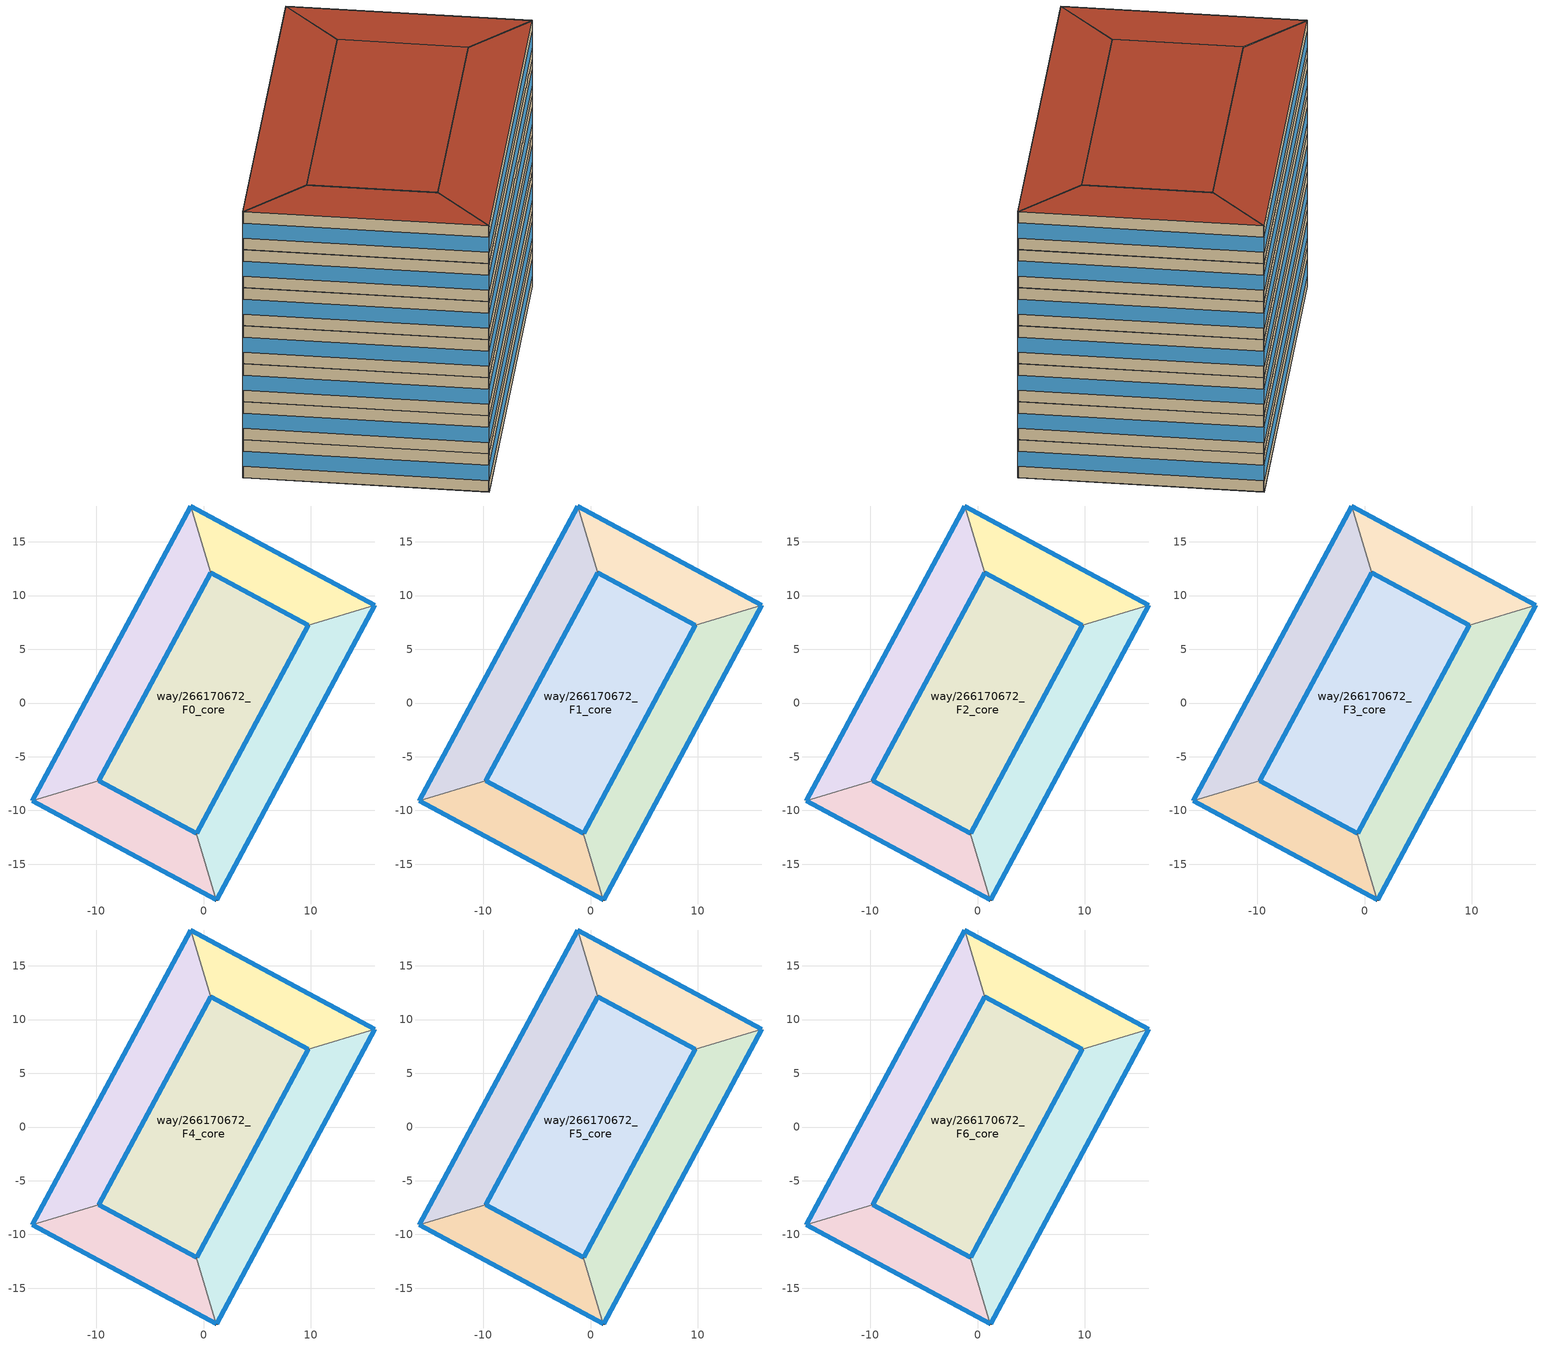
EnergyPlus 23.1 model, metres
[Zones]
way/266170672_F0_perim1
 floor ground (Floor_Construction): 1.2,-18.33 -0.66,-12.14 -9.77,-7.24 -15.96,-9.1 z0
 wall outside (Wall_Construction): 1.2,-18.33 -15.96,-9.1 / -9.77,-7.24 -0.66,-12.14 z0:3.5
 wall to way/266170672_F0_perim4 (Wall_Construction): -0.66,-12.14 1.2,-18.33 z0:3.5
 wall to way/266170672_F0_perim2 (Wall_Construction): -15.96,-9.1 -9.77,-7.24 z0:3.5
 window (Window_Construction): 1.19,-18.33 -15.95,-9.11 / -9.76,-7.25 -0.66,-12.14 z1.05:2.45
way/266170672_F0_perim2
 floor ground (Floor_Construction): -9.77,-7.24 0.66,12.14 -1.2,18.34 -15.96,-9.1 z0
 wall outside (Wall_Construction): -15.96,-9.1 -1.2,18.34 / 0.66,12.14 -9.77,-7.24 z0:3.5
 wall to way/266170672_F0_perim3 (Wall_Construction): -1.2,18.34 0.66,12.14 z0:3.5
 window (Window_Construction): -15.95,-9.09 -1.21,18.32 / 0.66,12.13 -9.76,-7.23 z1.05:2.45
way/266170672_F0_perim3
 floor ground (Floor_Construction): 15.95,9.1 -1.2,18.34 0.66,12.14 9.77,7.24 z0
 wall outside (Wall_Construction): -1.2,18.34 15.95,9.1 / 9.77,7.24 0.66,12.14 z0:3.5
 wall to way/266170672_F0_perim4 (Wall_Construction): 15.95,9.1 9.77,7.24 z0:3.5
 window (Window_Construction): -1.19,18.33 15.95,9.1 / 9.76,7.24 0.67,12.14 z1.05:2.45
way/266170672_F0_perim4
 floor ground (Floor_Construction): 1.2,-18.33 15.95,9.1 9.77,7.24 -0.66,-12.14 z0
 wall outside (Wall_Construction): 15.95,9.1 1.2,-18.33 / -0.66,-12.14 9.77,7.24 z0:3.5
 window (Window_Construction): 15.95,9.08 1.21,-18.32 / -0.65,-12.13 9.76,7.23 z1.05:2.45
way/266170672_F0_core
 floor ground (Floor_Construction): 9.77,7.24 -0.66,-12.14 -9.77,-7.24 0.66,12.14 z0
 wall outside (Wall_Construction): -9.77,-7.24 -0.66,-12.14 9.77,7.24 0.66,12.14 -9.77,-7.24 z0:3.5
 window (Window_Construction): -9.76,-7.25 -0.66,-12.14 / 0.66,12.13 -9.76,-7.23 / 9.76,7.24 0.67,12.14 / -0.65,-12.13 9.76,7.23 z1.05:2.45
way/266170672_F1_perim1
 floor to way/266170672_F0_perim1 (Floor_Construction): 1.2,-18.33 -0.66,-12.14 -9.77,-7.24 -15.96,-9.1 z3.5
 wall outside (Wall_Construction): 1.2,-18.33 -15.96,-9.1 / -9.77,-7.24 -0.66,-12.14 z3.5:7
 wall to way/266170672_F1_perim4 (Wall_Construction): -0.66,-12.14 1.2,-18.33 z3.5:7
 wall to way/266170672_F1_perim2 (Wall_Construction): -15.96,-9.1 -9.77,-7.24 z3.5:7
 window (Window_Construction): 1.19,-18.33 -15.95,-9.11 / -9.76,-7.25 -0.66,-12.14 z4.55:5.95
way/266170672_F1_perim2
 floor to way/266170672_F0_perim2 (Floor_Construction): -9.77,-7.24 0.66,12.14 -1.2,18.34 -15.96,-9.1 z3.5
 wall outside (Wall_Construction): -15.96,-9.1 -1.2,18.34 / 0.66,12.14 -9.77,-7.24 z3.5:7
 wall to way/266170672_F1_perim3 (Wall_Construction): -1.2,18.34 0.66,12.14 z3.5:7
 window (Window_Construction): -15.95,-9.09 -1.21,18.32 / 0.66,12.13 -9.76,-7.23 z4.55:5.95
way/266170672_F1_perim3
 floor to way/266170672_F0_perim3 (Floor_Construction): 15.95,9.1 -1.2,18.34 0.66,12.14 9.77,7.24 z3.5
 wall outside (Wall_Construction): -1.2,18.34 15.95,9.1 / 9.77,7.24 0.66,12.14 z3.5:7
 wall to way/266170672_F1_perim4 (Wall_Construction): 15.95,9.1 9.77,7.24 z3.5:7
 window (Window_Construction): -1.19,18.33 15.95,9.1 / 9.76,7.24 0.67,12.14 z4.55:5.95
way/266170672_F1_perim4
 floor to way/266170672_F0_perim4 (Floor_Construction): 1.2,-18.33 15.95,9.1 9.77,7.24 -0.66,-12.14 z3.5
 wall outside (Wall_Construction): 15.95,9.1 1.2,-18.33 / -0.66,-12.14 9.77,7.24 z3.5:7
 window (Window_Construction): 15.95,9.08 1.21,-18.32 / -0.65,-12.13 9.76,7.23 z4.55:5.95
way/266170672_F1_core
 floor to way/266170672_F0_core (Floor_Construction): 9.77,7.24 -0.66,-12.14 -9.77,-7.24 0.66,12.14 z3.5
 wall outside (Wall_Construction): -9.77,-7.24 -0.66,-12.14 9.77,7.24 0.66,12.14 -9.77,-7.24 z3.5:7
 window (Window_Construction): -9.76,-7.25 -0.66,-12.14 / 0.66,12.13 -9.76,-7.23 / 9.76,7.24 0.67,12.14 / -0.65,-12.13 9.76,7.23 z4.55:5.95
way/266170672_F2_perim1
 floor to way/266170672_F1_perim1 (Floor_Construction): 1.2,-18.33 -0.66,-12.14 -9.77,-7.24 -15.96,-9.1 z7
 wall outside (Wall_Construction): 1.2,-18.33 -15.96,-9.1 / -9.77,-7.24 -0.66,-12.14 z7:10.5
 wall to way/266170672_F2_perim4 (Wall_Construction): -0.66,-12.14 1.2,-18.33 z7:10.5
 wall to way/266170672_F2_perim2 (Wall_Construction): -15.96,-9.1 -9.77,-7.24 z7:10.5
 window (Window_Construction): 1.19,-18.33 -15.95,-9.11 / -9.76,-7.25 -0.66,-12.14 z8.05:9.45
way/266170672_F2_perim2
 floor to way/266170672_F1_perim2 (Floor_Construction): -9.77,-7.24 0.66,12.14 -1.2,18.34 -15.96,-9.1 z7
 wall outside (Wall_Construction): -15.96,-9.1 -1.2,18.34 / 0.66,12.14 -9.77,-7.24 z7:10.5
 wall to way/266170672_F2_perim3 (Wall_Construction): -1.2,18.34 0.66,12.14 z7:10.5
 window (Window_Construction): -15.95,-9.09 -1.21,18.32 / 0.66,12.13 -9.76,-7.23 z8.05:9.45
way/266170672_F2_perim3
 floor to way/266170672_F1_perim3 (Floor_Construction): 15.95,9.1 -1.2,18.34 0.66,12.14 9.77,7.24 z7
 wall outside (Wall_Construction): -1.2,18.34 15.95,9.1 / 9.77,7.24 0.66,12.14 z7:10.5
 wall to way/266170672_F2_perim4 (Wall_Construction): 15.95,9.1 9.77,7.24 z7:10.5
 window (Window_Construction): -1.19,18.33 15.95,9.1 / 9.76,7.24 0.67,12.14 z8.05:9.45
way/266170672_F2_perim4
 floor to way/266170672_F1_perim4 (Floor_Construction): 1.2,-18.33 15.95,9.1 9.77,7.24 -0.66,-12.14 z7
 wall outside (Wall_Construction): 15.95,9.1 1.2,-18.33 / -0.66,-12.14 9.77,7.24 z7:10.5
 window (Window_Construction): 15.95,9.08 1.21,-18.32 / -0.65,-12.13 9.76,7.23 z8.05:9.45
way/266170672_F2_core
 floor to way/266170672_F1_core (Floor_Construction): 9.77,7.24 -0.66,-12.14 -9.77,-7.24 0.66,12.14 z7
 wall outside (Wall_Construction): -9.77,-7.24 -0.66,-12.14 9.77,7.24 0.66,12.14 -9.77,-7.24 z7:10.5
 window (Window_Construction): -9.76,-7.25 -0.66,-12.14 / 0.66,12.13 -9.76,-7.23 / 9.76,7.24 0.67,12.14 / -0.65,-12.13 9.76,7.23 z8.05:9.45
way/266170672_F3_perim1
 floor to way/266170672_F2_perim1 (Floor_Construction): 1.2,-18.33 -0.66,-12.14 -9.77,-7.24 -15.96,-9.1 z10.5
 wall outside (Wall_Construction): 1.2,-18.33 -15.96,-9.1 / -9.77,-7.24 -0.66,-12.14 z10.5:14
 wall to way/266170672_F3_perim4 (Wall_Construction): -0.66,-12.14 1.2,-18.33 z10.5:14
 wall to way/266170672_F3_perim2 (Wall_Construction): -15.96,-9.1 -9.77,-7.24 z10.5:14
 window (Window_Construction): 1.19,-18.33 -15.95,-9.11 / -9.76,-7.25 -0.66,-12.14 z11.55:12.95
way/266170672_F3_perim2
 floor to way/266170672_F2_perim2 (Floor_Construction): -9.77,-7.24 0.66,12.14 -1.2,18.34 -15.96,-9.1 z10.5
 wall outside (Wall_Construction): -15.96,-9.1 -1.2,18.34 / 0.66,12.14 -9.77,-7.24 z10.5:14
 wall to way/266170672_F3_perim3 (Wall_Construction): -1.2,18.34 0.66,12.14 z10.5:14
 window (Window_Construction): -15.95,-9.09 -1.21,18.32 / 0.66,12.13 -9.76,-7.23 z11.55:12.95
way/266170672_F3_perim3
 floor to way/266170672_F2_perim3 (Floor_Construction): 15.95,9.1 -1.2,18.34 0.66,12.14 9.77,7.24 z10.5
 wall outside (Wall_Construction): -1.2,18.34 15.95,9.1 / 9.77,7.24 0.66,12.14 z10.5:14
 wall to way/266170672_F3_perim4 (Wall_Construction): 15.95,9.1 9.77,7.24 z10.5:14
 window (Window_Construction): -1.19,18.33 15.95,9.1 / 9.76,7.24 0.67,12.14 z11.55:12.95
way/266170672_F3_perim4
 floor to way/266170672_F2_perim4 (Floor_Construction): 1.2,-18.33 15.95,9.1 9.77,7.24 -0.66,-12.14 z10.5
 wall outside (Wall_Construction): 15.95,9.1 1.2,-18.33 / -0.66,-12.14 9.77,7.24 z10.5:14
 window (Window_Construction): 15.95,9.08 1.21,-18.32 / -0.65,-12.13 9.76,7.23 z11.55:12.95
way/266170672_F3_core
 floor to way/266170672_F2_core (Floor_Construction): 9.77,7.24 -0.66,-12.14 -9.77,-7.24 0.66,12.14 z10.5
 wall outside (Wall_Construction): -9.77,-7.24 -0.66,-12.14 9.77,7.24 0.66,12.14 -9.77,-7.24 z10.5:14
 window (Window_Construction): -9.76,-7.25 -0.66,-12.14 / 0.66,12.13 -9.76,-7.23 / 9.76,7.24 0.67,12.14 / -0.65,-12.13 9.76,7.23 z11.55:12.95
way/266170672_F4_perim1
 floor to way/266170672_F3_perim1 (Floor_Construction): 1.2,-18.33 -0.66,-12.14 -9.77,-7.24 -15.96,-9.1 z14
 wall outside (Wall_Construction): 1.2,-18.33 -15.96,-9.1 / -9.77,-7.24 -0.66,-12.14 z14:17.5
 wall to way/266170672_F4_perim4 (Wall_Construction): -0.66,-12.14 1.2,-18.33 z14:17.5
 wall to way/266170672_F4_perim2 (Wall_Construction): -15.96,-9.1 -9.77,-7.24 z14:17.5
 window (Window_Construction): 1.19,-18.33 -15.95,-9.11 / -9.76,-7.25 -0.66,-12.14 z15.05:16.45
way/266170672_F4_perim2
 floor to way/266170672_F3_perim2 (Floor_Construction): -9.77,-7.24 0.66,12.14 -1.2,18.34 -15.96,-9.1 z14
 wall outside (Wall_Construction): -15.96,-9.1 -1.2,18.34 / 0.66,12.14 -9.77,-7.24 z14:17.5
 wall to way/266170672_F4_perim3 (Wall_Construction): -1.2,18.34 0.66,12.14 z14:17.5
 window (Window_Construction): -15.95,-9.09 -1.21,18.32 / 0.66,12.13 -9.76,-7.23 z15.05:16.45
way/266170672_F4_perim3
 floor to way/266170672_F3_perim3 (Floor_Construction): 15.95,9.1 -1.2,18.34 0.66,12.14 9.77,7.24 z14
 wall outside (Wall_Construction): -1.2,18.34 15.95,9.1 / 9.77,7.24 0.66,12.14 z14:17.5
 wall to way/266170672_F4_perim4 (Wall_Construction): 15.95,9.1 9.77,7.24 z14:17.5
 window (Window_Construction): -1.19,18.33 15.95,9.1 / 9.76,7.24 0.67,12.14 z15.05:16.45
way/266170672_F4_perim4
 floor to way/266170672_F3_perim4 (Floor_Construction): 1.2,-18.33 15.95,9.1 9.77,7.24 -0.66,-12.14 z14
 wall outside (Wall_Construction): 15.95,9.1 1.2,-18.33 / -0.66,-12.14 9.77,7.24 z14:17.5
 window (Window_Construction): 15.95,9.08 1.21,-18.32 / -0.65,-12.13 9.76,7.23 z15.05:16.45
way/266170672_F4_core
 floor to way/266170672_F3_core (Floor_Construction): 9.77,7.24 -0.66,-12.14 -9.77,-7.24 0.66,12.14 z14
 wall outside (Wall_Construction): -9.77,-7.24 -0.66,-12.14 9.77,7.24 0.66,12.14 -9.77,-7.24 z14:17.5
 window (Window_Construction): -9.76,-7.25 -0.66,-12.14 / 0.66,12.13 -9.76,-7.23 / 9.76,7.24 0.67,12.14 / -0.65,-12.13 9.76,7.23 z15.05:16.45
way/266170672_F5_perim1
 floor to way/266170672_F4_perim1 (Floor_Construction): 1.2,-18.33 -0.66,-12.14 -9.77,-7.24 -15.96,-9.1 z17.5
 wall outside (Wall_Construction): 1.2,-18.33 -15.96,-9.1 / -9.77,-7.24 -0.66,-12.14 z17.5:21
 wall to way/266170672_F5_perim4 (Wall_Construction): -0.66,-12.14 1.2,-18.33 z17.5:21
 wall to way/266170672_F5_perim2 (Wall_Construction): -15.96,-9.1 -9.77,-7.24 z17.5:21
 window (Window_Construction): 1.19,-18.33 -15.95,-9.11 / -9.76,-7.25 -0.66,-12.14 z18.55:19.95
way/266170672_F5_perim2
 floor to way/266170672_F4_perim2 (Floor_Construction): -9.77,-7.24 0.66,12.14 -1.2,18.34 -15.96,-9.1 z17.5
 wall outside (Wall_Construction): -15.96,-9.1 -1.2,18.34 / 0.66,12.14 -9.77,-7.24 z17.5:21
 wall to way/266170672_F5_perim3 (Wall_Construction): -1.2,18.34 0.66,12.14 z17.5:21
 window (Window_Construction): -15.95,-9.09 -1.21,18.32 / 0.66,12.13 -9.76,-7.23 z18.55:19.95
way/266170672_F5_perim3
 floor to way/266170672_F4_perim3 (Floor_Construction): 15.95,9.1 -1.2,18.34 0.66,12.14 9.77,7.24 z17.5
 wall outside (Wall_Construction): -1.2,18.34 15.95,9.1 / 9.77,7.24 0.66,12.14 z17.5:21
 wall to way/266170672_F5_perim4 (Wall_Construction): 15.95,9.1 9.77,7.24 z17.5:21
 window (Window_Construction): -1.19,18.33 15.95,9.1 / 9.76,7.24 0.67,12.14 z18.55:19.95
way/266170672_F5_perim4
 floor to way/266170672_F4_perim4 (Floor_Construction): 1.2,-18.33 15.95,9.1 9.77,7.24 -0.66,-12.14 z17.5
 wall outside (Wall_Construction): 15.95,9.1 1.2,-18.33 / -0.66,-12.14 9.77,7.24 z17.5:21
 window (Window_Construction): 15.95,9.08 1.21,-18.32 / -0.65,-12.13 9.76,7.23 z18.55:19.95
way/266170672_F5_core
 floor to way/266170672_F4_core (Floor_Construction): 9.77,7.24 -0.66,-12.14 -9.77,-7.24 0.66,12.14 z17.5
 wall outside (Wall_Construction): -9.77,-7.24 -0.66,-12.14 9.77,7.24 0.66,12.14 -9.77,-7.24 z17.5:21
 window (Window_Construction): -9.76,-7.25 -0.66,-12.14 / 0.66,12.13 -9.76,-7.23 / 9.76,7.24 0.67,12.14 / -0.65,-12.13 9.76,7.23 z18.55:19.95
way/266170672_F6_perim1
 floor to way/266170672_F5_perim1 (Floor_Construction): 1.2,-18.33 -0.66,-12.14 -9.77,-7.24 -15.96,-9.1 z21
 wall outside (Wall_Construction): 1.2,-18.33 -15.96,-9.1 / -9.77,-7.24 -0.66,-12.14 z21:24.5
 wall to way/266170672_F6_perim4 (Wall_Construction): -0.66,-12.14 1.2,-18.33 z21:24.5
 wall to way/266170672_F6_perim2 (Wall_Construction): -15.96,-9.1 -9.77,-7.24 z21:24.5
 window (Window_Construction): 1.19,-18.33 -15.95,-9.11 / -9.76,-7.25 -0.66,-12.14 z22.05:23.45
 roof outside (Roof_Construction): -0.66,-12.14 1.2,-18.33 -15.96,-9.1 -9.77,-7.24 z24.5
way/266170672_F6_perim2
 floor to way/266170672_F5_perim2 (Floor_Construction): -9.77,-7.24 0.66,12.14 -1.2,18.34 -15.96,-9.1 z21
 wall outside (Wall_Construction): -15.96,-9.1 -1.2,18.34 / 0.66,12.14 -9.77,-7.24 z21:24.5
 wall to way/266170672_F6_perim3 (Wall_Construction): -1.2,18.34 0.66,12.14 z21:24.5
 window (Window_Construction): -15.95,-9.09 -1.21,18.32 / 0.66,12.13 -9.76,-7.23 z22.05:23.45
 roof outside (Roof_Construction): -1.2,18.34 0.66,12.14 -9.77,-7.24 -15.96,-9.1 z24.5
way/266170672_F6_perim3
 floor to way/266170672_F5_perim3 (Floor_Construction): 15.95,9.1 -1.2,18.34 0.66,12.14 9.77,7.24 z21
 wall outside (Wall_Construction): -1.2,18.34 15.95,9.1 / 9.77,7.24 0.66,12.14 z21:24.5
 wall to way/266170672_F6_perim4 (Wall_Construction): 15.95,9.1 9.77,7.24 z21:24.5
 window (Window_Construction): -1.19,18.33 15.95,9.1 / 9.76,7.24 0.67,12.14 z22.05:23.45
 roof outside (Roof_Construction): 15.95,9.1 9.77,7.24 0.66,12.14 -1.2,18.34 z24.5
way/266170672_F6_perim4
 floor to way/266170672_F5_perim4 (Floor_Construction): 1.2,-18.33 15.95,9.1 9.77,7.24 -0.66,-12.14 z21
 wall outside (Wall_Construction): 15.95,9.1 1.2,-18.33 / -0.66,-12.14 9.77,7.24 z21:24.5
 window (Window_Construction): 15.95,9.08 1.21,-18.32 / -0.65,-12.13 9.76,7.23 z22.05:23.45
 roof outside (Roof_Construction): 15.95,9.1 1.2,-18.33 -0.66,-12.14 9.77,7.24 z24.5
way/266170672_F6_core
 floor to way/266170672_F5_core (Floor_Construction): 9.77,7.24 -0.66,-12.14 -9.77,-7.24 0.66,12.14 z21
 wall outside (Wall_Construction): -9.77,-7.24 -0.66,-12.14 9.77,7.24 0.66,12.14 -9.77,-7.24 z21:24.5
 window (Window_Construction): -9.76,-7.25 -0.66,-12.14 / 0.66,12.13 -9.76,-7.23 / 9.76,7.24 0.67,12.14 / -0.65,-12.13 9.76,7.23 z22.05:23.45
 roof outside (Roof_Construction): -0.66,-12.14 9.77,7.24 0.66,12.14 -9.77,-7.24 z24.5
[Building]
OpenUBEM_Building: North Axis=0; Terrain=City; Solar Distribution=FullExterior
[Site:Location]
New.York-Central.Park.Obs-Belvedere.Castle: Latitude=40.77889; Longitude=-73.9692; Time Zone=-5; Elevation=48
[SizingPeriod:WeatherFileDays]
AnnualSizingPeriod: Begin Month=1; Begin Day of Month=1; End Month=12; End Day of Month=31; Day of Week for Start Day=Monday; Use Weather File Daylight Saving Period=No; Use Weather File Rain and Snow Indicators=No
[SITE:WATERMAINSTEMPERATURE]
Calculation Method=CorrelationFromWeatherFile
[MATERIAL:NOMASS] Roughness=MediumRough; Thermal Absorptance=0.9; Solar Absorptance=0.7; Visible Absorptance=0.7
Name | Thermal Resistance
Roof_Assembly | 3.43643
Wall_Assembly | 1.72117
Floor_Assembly | 1.9305
[WINDOWMATERIAL:SIMPLEGLAZINGSYSTEM]
Window_Material: UFactor=3.27; Solar Heat Gain Coefficient=0.36; Visible Transmittance=0.6
[CONSTRUCTION]
Roof_Construction: Roof_Assembly
Wall_Construction: Wall_Assembly
Floor_Construction: Floor_Assembly
Window_Construction: Window_Material
[ZONE] Type=1; Multiplier=1; Ceiling Height=autocalculate; Volume=autocalculate; Floor Area=autocalculate; Part of Total Floor Area=Yes
way/266170672_F0_perim1; way/266170672_F1_perim1; way/266170672_F2_perim1; way/266170672_F3_perim1; way/266170672_F4_perim1; way/266170672_F5_perim1; way/266170672_F6_perim1; way/266170672_F0_perim2; way/266170672_F1_perim2; way/266170672_F2_perim2; way/266170672_F3_perim2; way/266170672_F4_perim2; way/266170672_F5_perim2; way/266170672_F6_perim2; way/266170672_F0_perim3; way/266170672_F1_perim3; way/266170672_F2_perim3; way/266170672_F3_perim3; way/266170672_F4_perim3; way/266170672_F5_perim3; way/266170672_F6_perim3; way/266170672_F0_perim4; way/266170672_F1_perim4; way/266170672_F2_perim4; way/266170672_F3_perim4; way/266170672_F4_perim4; way/266170672_F5_perim4; way/266170672_F6_perim4; way/266170672_F0_core; way/266170672_F1_core; way/266170672_F2_core; way/266170672_F3_core; way/266170672_F4_core; way/266170672_F5_core; way/266170672_F6_core
[PEOPLE] Number of People Schedule=Occupancy_Schedule_MediumOffice; Number of People Calculation Method=People/Area; People per Floor Area=0.0538213; Fraction Radiant=0.3; Sensible Heat Fraction=autocalculate; Activity Level Schedule=Activity_Level; Carbon Dioxide Generation Rate=3.82e-08; Enable ASHRAE 55 Comfort Warnings=No; Mean Radiant Temperature Calculation Type=ZoneAveraged; Clothing Insulation Calculation Method=ClothingInsulationSchedule; Cold Stress Temperature Threshold=15.56; Heat Stress Temperature Threshold=30
Name | Zone or ZoneList or Space or SpaceList
People_way/266170672_F0_core | way/266170672_F0_core
People_way/266170672_F1_core | way/266170672_F1_core
People_way/266170672_F2_core | way/266170672_F2_core
People_way/266170672_F3_core | way/266170672_F3_core
People_way/266170672_F4_core | way/266170672_F4_core
People_way/266170672_F5_core | way/266170672_F5_core
People_way/266170672_F6_core | way/266170672_F6_core
People_way/266170672_F0_perim1 | way/266170672_F0_perim1
People_way/266170672_F1_perim1 | way/266170672_F1_perim1
People_way/266170672_F2_perim1 | way/266170672_F2_perim1
People_way/266170672_F3_perim1 | way/266170672_F3_perim1
People_way/266170672_F4_perim1 | way/266170672_F4_perim1
People_way/266170672_F5_perim1 | way/266170672_F5_perim1
People_way/266170672_F6_perim1 | way/266170672_F6_perim1
People_way/266170672_F0_perim2 | way/266170672_F0_perim2
People_way/266170672_F1_perim2 | way/266170672_F1_perim2
People_way/266170672_F2_perim2 | way/266170672_F2_perim2
People_way/266170672_F3_perim2 | way/266170672_F3_perim2
People_way/266170672_F4_perim2 | way/266170672_F4_perim2
People_way/266170672_F5_perim2 | way/266170672_F5_perim2
People_way/266170672_F6_perim2 | way/266170672_F6_perim2
People_way/266170672_F0_perim3 | way/266170672_F0_perim3
People_way/266170672_F1_perim3 | way/266170672_F1_perim3
People_way/266170672_F2_perim3 | way/266170672_F2_perim3
People_way/266170672_F3_perim3 | way/266170672_F3_perim3
People_way/266170672_F4_perim3 | way/266170672_F4_perim3
People_way/266170672_F5_perim3 | way/266170672_F5_perim3
People_way/266170672_F6_perim3 | way/266170672_F6_perim3
People_way/266170672_F0_perim4 | way/266170672_F0_perim4
People_way/266170672_F1_perim4 | way/266170672_F1_perim4
People_way/266170672_F2_perim4 | way/266170672_F2_perim4
People_way/266170672_F3_perim4 | way/266170672_F3_perim4
People_way/266170672_F4_perim4 | way/266170672_F4_perim4
People_way/266170672_F5_perim4 | way/266170672_F5_perim4
People_way/266170672_F6_perim4 | way/266170672_F6_perim4
[LIGHTS] Schedule=Lighting_Schedule_MediumOffice; Design Level Calculation Method=Watts/Area; Watts per Zone Floor Area=10.76; Return Air Fraction=0; Fraction Radiant=0.42; Fraction Visible=0; Fraction Replaceable=1; EndUse Subcategory=General; Return Air Fraction Calculated from Plenum Temperature=No; Return Air Fraction Function of Plenum Temperature Coefficient 1=0; Return Air Fraction Function of Plenum Temperature Coefficient 2=0
Name | Zone or ZoneList or Space or SpaceList
Lights_way/266170672_F0_core | way/266170672_F0_core
Lights_way/266170672_F1_core | way/266170672_F1_core
Lights_way/266170672_F2_core | way/266170672_F2_core
Lights_way/266170672_F3_core | way/266170672_F3_core
Lights_way/266170672_F4_core | way/266170672_F4_core
Lights_way/266170672_F5_core | way/266170672_F5_core
Lights_way/266170672_F6_core | way/266170672_F6_core
Lights_way/266170672_F0_perim1 | way/266170672_F0_perim1
Lights_way/266170672_F1_perim1 | way/266170672_F1_perim1
Lights_way/266170672_F2_perim1 | way/266170672_F2_perim1
Lights_way/266170672_F3_perim1 | way/266170672_F3_perim1
Lights_way/266170672_F4_perim1 | way/266170672_F4_perim1
Lights_way/266170672_F5_perim1 | way/266170672_F5_perim1
Lights_way/266170672_F6_perim1 | way/266170672_F6_perim1
Lights_way/266170672_F0_perim2 | way/266170672_F0_perim2
Lights_way/266170672_F1_perim2 | way/266170672_F1_perim2
Lights_way/266170672_F2_perim2 | way/266170672_F2_perim2
Lights_way/266170672_F3_perim2 | way/266170672_F3_perim2
Lights_way/266170672_F4_perim2 | way/266170672_F4_perim2
Lights_way/266170672_F5_perim2 | way/266170672_F5_perim2
Lights_way/266170672_F6_perim2 | way/266170672_F6_perim2
Lights_way/266170672_F0_perim3 | way/266170672_F0_perim3
Lights_way/266170672_F1_perim3 | way/266170672_F1_perim3
Lights_way/266170672_F2_perim3 | way/266170672_F2_perim3
Lights_way/266170672_F3_perim3 | way/266170672_F3_perim3
Lights_way/266170672_F4_perim3 | way/266170672_F4_perim3
Lights_way/266170672_F5_perim3 | way/266170672_F5_perim3
Lights_way/266170672_F6_perim3 | way/266170672_F6_perim3
Lights_way/266170672_F0_perim4 | way/266170672_F0_perim4
Lights_way/266170672_F1_perim4 | way/266170672_F1_perim4
Lights_way/266170672_F2_perim4 | way/266170672_F2_perim4
Lights_way/266170672_F3_perim4 | way/266170672_F3_perim4
Lights_way/266170672_F4_perim4 | way/266170672_F4_perim4
Lights_way/266170672_F5_perim4 | way/266170672_F5_perim4
Lights_way/266170672_F6_perim4 | way/266170672_F6_perim4
[ELECTRICEQUIPMENT] Schedule=Equipment_Schedule_MediumOffice; Design Level Calculation Method=Watts/Area; Watts per Zone Floor Area=10.76; Fraction Latent=0; Fraction Radiant=0.5; Fraction Lost=0; EndUse Subcategory=General
Name | Zone or ZoneList or Space or SpaceList
Equipment_way/266170672_F0_core | way/266170672_F0_core
Equipment_way/266170672_F1_core | way/266170672_F1_core
Equipment_way/266170672_F2_core | way/266170672_F2_core
Equipment_way/266170672_F3_core | way/266170672_F3_core
Equipment_way/266170672_F4_core | way/266170672_F4_core
Equipment_way/266170672_F5_core | way/266170672_F5_core
Equipment_way/266170672_F6_core | way/266170672_F6_core
Equipment_way/266170672_F0_perim1 | way/266170672_F0_perim1
Equipment_way/266170672_F1_perim1 | way/266170672_F1_perim1
Equipment_way/266170672_F2_perim1 | way/266170672_F2_perim1
Equipment_way/266170672_F3_perim1 | way/266170672_F3_perim1
Equipment_way/266170672_F4_perim1 | way/266170672_F4_perim1
Equipment_way/266170672_F5_perim1 | way/266170672_F5_perim1
Equipment_way/266170672_F6_perim1 | way/266170672_F6_perim1
Equipment_way/266170672_F0_perim2 | way/266170672_F0_perim2
Equipment_way/266170672_F1_perim2 | way/266170672_F1_perim2
Equipment_way/266170672_F2_perim2 | way/266170672_F2_perim2
Equipment_way/266170672_F3_perim2 | way/266170672_F3_perim2
Equipment_way/266170672_F4_perim2 | way/266170672_F4_perim2
Equipment_way/266170672_F5_perim2 | way/266170672_F5_perim2
Equipment_way/266170672_F6_perim2 | way/266170672_F6_perim2
Equipment_way/266170672_F0_perim3 | way/266170672_F0_perim3
Equipment_way/266170672_F1_perim3 | way/266170672_F1_perim3
Equipment_way/266170672_F2_perim3 | way/266170672_F2_perim3
Equipment_way/266170672_F3_perim3 | way/266170672_F3_perim3
Equipment_way/266170672_F4_perim3 | way/266170672_F4_perim3
Equipment_way/266170672_F5_perim3 | way/266170672_F5_perim3
Equipment_way/266170672_F6_perim3 | way/266170672_F6_perim3
Equipment_way/266170672_F0_perim4 | way/266170672_F0_perim4
Equipment_way/266170672_F1_perim4 | way/266170672_F1_perim4
Equipment_way/266170672_F2_perim4 | way/266170672_F2_perim4
Equipment_way/266170672_F3_perim4 | way/266170672_F3_perim4
Equipment_way/266170672_F4_perim4 | way/266170672_F4_perim4
Equipment_way/266170672_F5_perim4 | way/266170672_F5_perim4
Equipment_way/266170672_F6_perim4 | way/266170672_F6_perim4
[ZONEINFILTRATION:DESIGNFLOWRATE] Schedule=Infiltration_Schedule_MediumOffice; Design Flow Rate Calculation Method=Flow/ExteriorWallArea; Flow Rate per Exterior Surface Area=0.000285; Constant Term Coefficient=1; Temperature Term Coefficient=0; Velocity Term Coefficient=0; Velocity Squared Term Coefficient=0
Name | Zone or ZoneList or Space or SpaceList
Infiltration_way/266170672_F0_core | way/266170672_F0_core
Infiltration_way/266170672_F1_core | way/266170672_F1_core
Infiltration_way/266170672_F2_core | way/266170672_F2_core
Infiltration_way/266170672_F3_core | way/266170672_F3_core
Infiltration_way/266170672_F4_core | way/266170672_F4_core
Infiltration_way/266170672_F5_core | way/266170672_F5_core
Infiltration_way/266170672_F6_core | way/266170672_F6_core
Infiltration_way/266170672_F0_perim1 | way/266170672_F0_perim1
Infiltration_way/266170672_F1_perim1 | way/266170672_F1_perim1
Infiltration_way/266170672_F2_perim1 | way/266170672_F2_perim1
Infiltration_way/266170672_F3_perim1 | way/266170672_F3_perim1
Infiltration_way/266170672_F4_perim1 | way/266170672_F4_perim1
Infiltration_way/266170672_F5_perim1 | way/266170672_F5_perim1
Infiltration_way/266170672_F6_perim1 | way/266170672_F6_perim1
Infiltration_way/266170672_F0_perim2 | way/266170672_F0_perim2
Infiltration_way/266170672_F1_perim2 | way/266170672_F1_perim2
Infiltration_way/266170672_F2_perim2 | way/266170672_F2_perim2
Infiltration_way/266170672_F3_perim2 | way/266170672_F3_perim2
Infiltration_way/266170672_F4_perim2 | way/266170672_F4_perim2
Infiltration_way/266170672_F5_perim2 | way/266170672_F5_perim2
Infiltration_way/266170672_F6_perim2 | way/266170672_F6_perim2
Infiltration_way/266170672_F0_perim3 | way/266170672_F0_perim3
Infiltration_way/266170672_F1_perim3 | way/266170672_F1_perim3
Infiltration_way/266170672_F2_perim3 | way/266170672_F2_perim3
Infiltration_way/266170672_F3_perim3 | way/266170672_F3_perim3
Infiltration_way/266170672_F4_perim3 | way/266170672_F4_perim3
Infiltration_way/266170672_F5_perim3 | way/266170672_F5_perim3
Infiltration_way/266170672_F6_perim3 | way/266170672_F6_perim3
Infiltration_way/266170672_F0_perim4 | way/266170672_F0_perim4
Infiltration_way/266170672_F1_perim4 | way/266170672_F1_perim4
Infiltration_way/266170672_F2_perim4 | way/266170672_F2_perim4
Infiltration_way/266170672_F3_perim4 | way/266170672_F3_perim4
Infiltration_way/266170672_F4_perim4 | way/266170672_F4_perim4
Infiltration_way/266170672_F5_perim4 | way/266170672_F5_perim4
Infiltration_way/266170672_F6_perim4 | way/266170672_F6_perim4
[HVACTEMPLATE:THERMOSTAT] Heating Setpoint Schedule=Heating_Setpoint_MediumOffice; Cooling Setpoint Schedule=Cooling_Setpoint_MediumOffice
way/266170672_F0_core_Thermostat; way/266170672_F1_core_Thermostat; way/266170672_F2_core_Thermostat; way/266170672_F3_core_Thermostat; way/266170672_F4_core_Thermostat; way/266170672_F5_core_Thermostat; way/266170672_F6_core_Thermostat; way/266170672_F0_perim1_Thermostat; way/266170672_F1_perim1_Thermostat; way/266170672_F2_perim1_Thermostat; way/266170672_F3_perim1_Thermostat; way/266170672_F4_perim1_Thermostat; way/266170672_F5_perim1_Thermostat; way/266170672_F6_perim1_Thermostat; way/266170672_F0_perim2_Thermostat; way/266170672_F1_perim2_Thermostat; way/266170672_F2_perim2_Thermostat; way/266170672_F3_perim2_Thermostat; way/266170672_F4_perim2_Thermostat; way/266170672_F5_perim2_Thermostat; way/266170672_F6_perim2_Thermostat; way/266170672_F0_perim3_Thermostat; way/266170672_F1_perim3_Thermostat; way/266170672_F2_perim3_Thermostat; way/266170672_F3_perim3_Thermostat; way/266170672_F4_perim3_Thermostat; way/266170672_F5_perim3_Thermostat; way/266170672_F6_perim3_Thermostat; way/266170672_F0_perim4_Thermostat; way/266170672_F1_perim4_Thermostat; way/266170672_F2_perim4_Thermostat; way/266170672_F3_perim4_Thermostat; way/266170672_F4_perim4_Thermostat; way/266170672_F5_perim4_Thermostat; way/266170672_F6_perim4_Thermostat
[HVACTEMPLATE:ZONE:VAV] Template VAV System=way/266170672_PVAV_Sys; Supply Air Maximum Flow Rate=autosize; Zone Minimum Air Flow Input Method=Constant; Constant Minimum Air Flow Fraction=0.3; Outdoor Air Method=Flow/Person; Outdoor Air Flow Rate per Person=0.01; Outdoor Air Flow Rate per Zone Floor Area=0; Outdoor Air Flow Rate per Zone=0; Reheat Coil Type=Electric; Damper Heating Action=Reverse; Baseboard Heating Type=None; Baseboard Heating Capacity=autosize; Zone Cooling Design Supply Air Temperature Input Method=SystemSupplyAirTemperature; Zone Cooling Design Supply Air Temperature=12.8; Zone Cooling Design Supply Air Temperature Difference=11.11; Zone Heating Design Supply Air Temperature Input Method=SupplyAirTemperature; Zone Heating Design Supply Air Temperature=50; Zone Heating Design Supply Air Temperature Difference=30
Name | Template Thermostat
way/266170672_F0_core | way/266170672_F0_core_Thermostat
way/266170672_F1_core | way/266170672_F1_core_Thermostat
way/266170672_F2_core | way/266170672_F2_core_Thermostat
way/266170672_F3_core | way/266170672_F3_core_Thermostat
way/266170672_F4_core | way/266170672_F4_core_Thermostat
way/266170672_F5_core | way/266170672_F5_core_Thermostat
way/266170672_F6_core | way/266170672_F6_core_Thermostat
way/266170672_F0_perim1 | way/266170672_F0_perim1_Thermostat
way/266170672_F1_perim1 | way/266170672_F1_perim1_Thermostat
way/266170672_F2_perim1 | way/266170672_F2_perim1_Thermostat
way/266170672_F3_perim1 | way/266170672_F3_perim1_Thermostat
way/266170672_F4_perim1 | way/266170672_F4_perim1_Thermostat
way/266170672_F5_perim1 | way/266170672_F5_perim1_Thermostat
way/266170672_F6_perim1 | way/266170672_F6_perim1_Thermostat
way/266170672_F0_perim2 | way/266170672_F0_perim2_Thermostat
way/266170672_F1_perim2 | way/266170672_F1_perim2_Thermostat
way/266170672_F2_perim2 | way/266170672_F2_perim2_Thermostat
way/266170672_F3_perim2 | way/266170672_F3_perim2_Thermostat
way/266170672_F4_perim2 | way/266170672_F4_perim2_Thermostat
way/266170672_F5_perim2 | way/266170672_F5_perim2_Thermostat
way/266170672_F6_perim2 | way/266170672_F6_perim2_Thermostat
way/266170672_F0_perim3 | way/266170672_F0_perim3_Thermostat
way/266170672_F1_perim3 | way/266170672_F1_perim3_Thermostat
way/266170672_F2_perim3 | way/266170672_F2_perim3_Thermostat
way/266170672_F3_perim3 | way/266170672_F3_perim3_Thermostat
way/266170672_F4_perim3 | way/266170672_F4_perim3_Thermostat
way/266170672_F5_perim3 | way/266170672_F5_perim3_Thermostat
way/266170672_F6_perim3 | way/266170672_F6_perim3_Thermostat
way/266170672_F0_perim4 | way/266170672_F0_perim4_Thermostat
way/266170672_F1_perim4 | way/266170672_F1_perim4_Thermostat
way/266170672_F2_perim4 | way/266170672_F2_perim4_Thermostat
way/266170672_F3_perim4 | way/266170672_F3_perim4_Thermostat
way/266170672_F4_perim4 | way/266170672_F4_perim4_Thermostat
way/266170672_F5_perim4 | way/266170672_F5_perim4_Thermostat
way/266170672_F6_perim4 | way/266170672_F6_perim4_Thermostat
[HVACTEMPLATE:SYSTEM:PACKAGEDVAV]
way/266170672_PVAV_Sys: Supply Fan Maximum Flow Rate=autosize; Supply Fan Minimum Flow Rate=autosize; Supply Fan Placement=DrawThrough; Supply Fan Total Efficiency=0.6084; Supply Fan Delta Pressure=1389.42; Supply Fan Motor Efficiency=0.9; Supply Fan Motor in Air Stream Fraction=1; Cooling Coil Type=TwoSpeedDX; Cooling Coil Design Setpoint=12.8; Cooling Coil Gross Rated Total Capacity=autosize; Cooling Coil Gross Rated Sensible Heat Ratio=autosize; Cooling Coil Gross Rated COP=3.73922; Heating Coil Type=Electric; Heating Coil Design Setpoint=10; Heating Coil Capacity=autosize; Gas Heating Coil Efficiency=0.8; Gas Heating Coil Parasitic Electric Load=0; Maximum Outdoor Air Flow Rate=autosize; Minimum Outdoor Air Flow Rate=autosize; Minimum Outdoor Air Control Type=ProportionalMinimum; Economizer Type=DifferentialDryBulb; Economizer Lockout=NoLockout; Supply Fan PartLoad Power Coefficients=InletVaneDampers; Night Cycle Control=StayOff; Heat Recovery Type=None; Sensible Heat Recovery Effectiveness=0.7; Latent Heat Recovery Effectiveness=0.65; Cooling Coil Setpoint Reset Type=Warmest; Heating Coil Setpoint Reset Type=None; Dehumidification Control Type=None; Dehumidification Setpoint=60; Humidifier Type=None; Humidifier Rated Capacity=1e-06; Humidifier Rated Electric Power=autosize; Humidifier Setpoint=30; Sizing Option=NonCoincident; Return Fan=No; Return Fan Total Efficiency=0.7; Return Fan Delta Pressure=500; Return Fan Motor Efficiency=0.9; Return Fan Motor in Air Stream Fraction=1; Return Fan PartLoad Power Coefficients=InletVaneDampers
[WATERHEATER:MIXED]
DHW_Heater_MediumOffice: Tank Volume=0.3785; Setpoint Temperature Schedule=OpenUBEM_DHW_Setpoint; Deadband Temperature Difference=0; Heater Control Type=Cycle; Heater Maximum Capacity=15791; Heater Ignition Minimum Flow Rate=0; Heater Ignition Delay=0; Heater Fuel Type=NaturalGas; Heater Thermal Efficiency=0.808; Off Cycle Parasitic Fuel Consumption Rate=0; Off Cycle Parasitic Fuel Type=NaturalGas; Off Cycle Parasitic Heat Fraction to Tank=0; On Cycle Parasitic Fuel Consumption Rate=0; On Cycle Parasitic Heat Fraction to Tank=0; Ambient Temperature Indicator=Zone; Ambient Temperature Zone=way/266170672_F0_core; Off Cycle Loss Coefficient to Ambient Temperature=7.56; Off Cycle Loss Fraction to Zone=1; On Cycle Loss Coefficient to Ambient Temperature=7.56; On Cycle Loss Fraction to Zone=1; Peak Use Flow Rate=4.57252e-05; Use Flow Rate Fraction Schedule=OpenUBEM_DHW_FlowFrac_MediumOffice; Use Side Effectiveness=1; Source Side Effectiveness=1; Use Side Design Flow Rate=autosize; Source Side Design Flow Rate=autosize; Indirect Water Heating Recovery Time=1.5; Source Side Flow Control Mode=IndirectHeatPrimarySetpoint; EndUse Subcategory=DHW
[WATERUSE:EQUIPMENT]
DHW_WaterUse_MediumOffice: EndUse Subcategory=DHW; Peak Flow Rate=4.57252e-05; Flow Rate Fraction Schedule=OpenUBEM_DHW_FlowFrac_MediumOffice; Target Temperature Schedule=OpenUBEM_DHW_Setpoint; Zone=way/266170672_F0_core; Sensible Fraction Schedule=OpenUBEM_DHW_SensibleFrac; Latent Fraction Schedule=OpenUBEM_DHW_LatentFrac
[WATERUSE:CONNECTIONS]
DHW_WaterConn_MediumOffice: Hot Water Supply Temperature Schedule=OpenUBEM_DHW_Setpoint; Drain Water Heat Exchanger Type=None; Drain Water Heat Exchanger Destination=Plant; Water Use Equipment 1=DHW_WaterUse_MediumOffice
[SCHEDULE:COMPACT]
Occupancy_Schedule_MediumOffice: Through: 12/31, For: Weekdays, Until: 06:00, 0, Until: 07:00, 0.1, Until: 08:00, 0.2, Until: 12:00, 0.95, Until: 13:00, 0.5, Until: 17:00, 0.95, Until: 18:00, 0.3, Until: 22:00, 0.1, Until: 24:00, 0.05, For: Saturday, Until: 06:00, 0, Until: 08:00, 0.1, Until: 12:00, 0.3, Until: 17:00, 0.1, Until: 19:00, 0.05, Until: 24:00, 0, For: AllOtherDays, Until: 06:00, 0, Until: 18:00, 0.05, Until: 24:00, 0
Lighting_Schedule_MediumOffice: Through: 12/31, For: Weekdays, Until: 05:00, 0.04184, Until: 07:00, 0.08368, Until: 08:00, 0.25105, Until: 17:00, 0.75314, Until: 18:00, 0.41841, Until: 20:00, 0.25105, Until: 22:00, 0.16736, Until: 23:00, 0.08368, Until: 24:00, 0.04184, For: Saturday, Until: 06:00, 0.04184, Until: 08:00, 0.08368, Until: 12:00, 0.25105, Until: 17:00, 0.12552, Until: 24:00, 0.04184, For: AllOtherDays, Until: 24:00, 0.04184
Equipment_Schedule_MediumOffice: Through: 12/31, For: Weekdays, Until: 06:00, 0.307674, Until: 08:00, 0.381235, Until: 12:00, 0.857778, Until: 13:00, 0.76247, Until: 17:00, 0.857778, Until: 18:00, 0.476543, Until: 24:00, 0.381235, For: Saturday, Until: 06:00, 0.230755, Until: 08:00, 0.381235, Until: 12:00, 0.476543, Until: 17:00, 0.33358, Until: 19:00, 0.285926, Until: 24:00, 0.230755, For: AllOtherDays, Until: 06:00, 0.230755, Until: 18:00, 0.285926, Until: 24:00, 0.230755
Heating_Setpoint_MediumOffice: Through: 12/31, For: Weekdays, Until: 06:00, 15.6, Until: 07:00, 21.1, Until: 08:00, 21.1, Until: 12:00, 21.1, Until: 13:00, 21.1, Until: 17:00, 21.1, Until: 19:00, 21.1, Until: 24:00, 15.6, For: Saturday, Until: 06:00, 15.6, Until: 08:00, 21.1, Until: 12:00, 21.1, Until: 17:00, 21.1, Until: 19:00, 21.1, Until: 24:00, 15.6, For: AllOtherDays, Until: 06:00, 15.6, Until: 18:00, 21.1, Until: 24:00, 15.6
Cooling_Setpoint_MediumOffice: Through: 12/31, For: Weekdays, Until: 06:00, 29.4, Until: 07:00, 23.9, Until: 08:00, 23.9, Until: 12:00, 23.9, Until: 13:00, 23.9, Until: 17:00, 23.9, Until: 18:00, 23.9, Until: 22:00, 23.9, Until: 24:00, 23.9, For: Saturday, Until: 06:00, 29.4, Until: 08:00, 23.9, Until: 12:00, 23.9, Until: 17:00, 23.9, Until: 19:00, 23.9, Until: 24:00, 29.4, For: AllOtherDays, Until: 06:00, 29.4, Until: 18:00, 23.9, Until: 24:00, 29.4
Infiltration_Schedule_MediumOffice: Through: 12/31, For: Weekdays, Until: 06:00, 1, Until: 07:00, 0.25, Until: 08:00, 0.25, Until: 12:00, 0.25, Until: 13:00, 0.25, Until: 17:00, 0.25, Until: 18:00, 0.25, Until: 22:00, 0.25, Until: 24:00, 0.25, For: Saturday, Until: 06:00, 1, Until: 08:00, 0.25, Until: 12:00, 0.25, Until: 17:00, 0.25, Until: 19:00, 0.25, Until: 24:00, 1, For: AllOtherDays, Until: 06:00, 1, Until: 18:00, 0.25, Until: 24:00, 1
[Schedule:Constant]
Activity_Level: Hourly Value=120
[SCHEDULE:CONSTANT]
Name | Hourly Value
OpenUBEM_DHW_Setpoint | 60
OpenUBEM_DHW_FlowFrac_MediumOffice | 0.164889
OpenUBEM_DHW_SensibleFrac | 0.2
OpenUBEM_DHW_LatentFrac | 0.05
